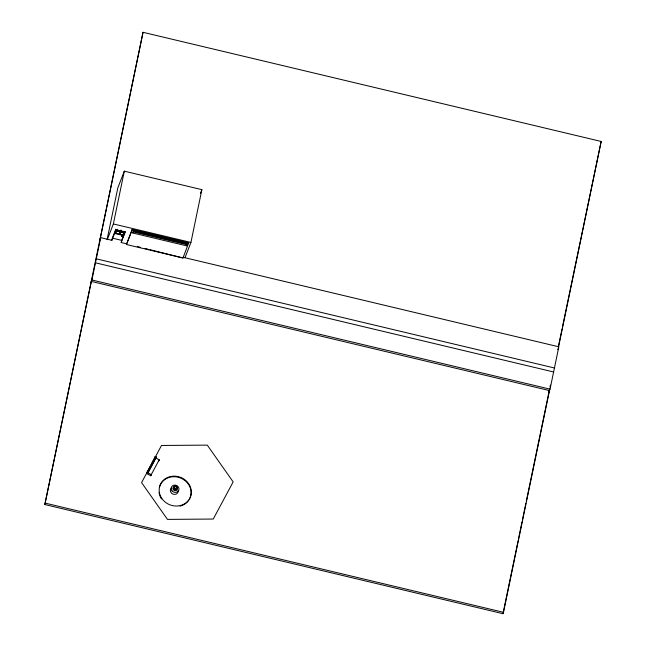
<?xml version="1.0" encoding="UTF-8"?>
<svg xmlns="http://www.w3.org/2000/svg" width="646" height="646" viewBox="0 0 646 646"><rect width="100%" height="100%" fill="white"/><g stroke="black" fill="none" stroke-linecap="round" stroke-linejoin="round"><path stroke-width="0.97" d="M183.06 257.439L182.971 257.98L126.454 244.511L132.18 229.443L188.697 242.904L188.551 243.599L132.034 230.129L126.454 244.511M44.832 504.542L91.361 281.43L549.496 390.588L503.5 612.319L502.968 613.7L44.832 504.542L143.032 32.3L601.168 141.458L558.483 347.257M100.146 239.085L143.032 32.3M90.82 282.811L91.91 280.001L100.695 237.655L111.863 240.312L115.989 229.677L125.34 231.906L121.214 242.541L126.6 243.825M107.075 239.706L117.814 187.905L124.307 171.166L201.875 189.641L190.933 242.42L184.99 257.738M107.422 239.254L113.365 223.944L124.307 171.166M111.863 240.312L112.315 238.132L121.666 240.36L125.106 231.494M120.221 231.47L119.122 234.506L120.269 231.389L116.579 230.509L123.895 232.617L122.821 235.386L115.424 233.626L116.522 230.59L119.292 231.252M121.319 230.267L119.72 234.651L120.802 231.397L123.992 232.156L123.822 232.81L116.425 231.05M121.214 242.541L121.666 240.36M122.821 235.386L123.943 232.237M132.034 230.129L132.18 229.443M132.818 233.012L133.391 231.268L187.025 244.043L186.904 244.616L186.452 245.795L132.818 233.012L133.391 231.268M186.452 245.795L187.025 244.043M502.968 613.7L518.092 540.775M518.504 538.804L521.976 522.049M522.38 520.078L525.86 503.323M526.264 501.353L549.568 389.013M549.98 387.043L550.392 385.073M558.564 345.683L562.036 328.943M562.44 326.973L601.168 141.458M548.955 391.969L550.045 389.158L558.83 346.813L183.117 257.294M99.605 240.457L100.695 237.655M112.662 237.244L115.755 229.273M115.424 233.626L117.12 229.265M120.204 231.736L120.818 230.146M200.438 193.364L201.875 189.641M188.697 242.904L182.971 257.98L149.929 249.679M155.864 458.062L159.223 459.766L151.253 474.616L147.902 472.912L155.864 458.062L156.3 456.94L155.29 456.423L146.456 473.518L150.817 475.739L151.132 475.157M147.902 472.912L156.3 456.94M155.29 456.423L154.418 458.668L161.492 445.465L207.285 445.118L233.158 481.908L213.245 519.045L167.459 519.392L141.579 482.602L150.203 466.533M150.817 475.739L151.471 474.285M158.827 460.566L158.488 461.438L159.223 459.766M557.74 349.615L558.281 348.242M151.14 464.781L153.95 459.54M113.365 223.944L190.933 242.42M133.27 231.841L186.904 244.616M120.842 231.502L122.393 231.866M119.841 234.078L122.942 234.813M115.521 233.166L119.219 234.046M96.302 258.828L554.438 367.986M95.479 262.817L553.614 371.975M91.91 280.001L550.045 389.158M45.365 503.161L503.5 612.319M137.291 246.506L140.206 247.24M145.067 248.46L147.982 249.195M175.922 486.357L176.253 485.744L175.922 486.357A2.067 1.873 21.2 0 1 176.818 489.458A2.067 1.873 21.2 0 1 173.427 488.683A2.067 1.873 21.2 0 1 175.413 486.196M147.32 471.273L148.338 471.79M188.834 500.133A16.263 14.729 21.2 0 1 179.984 506.141M161.54 498.922A16.263 14.729 21.2 0 1 159.74 495.296M159.449 494.343A16.263 14.729 21.2 0 1 159.069 492.397M159.312 487.568A16.263 14.729 21.2 0 1 180.404 477.943A16.263 14.729 21.2 0 1 189.343 499.318M178.175 490.314A4.005 3.626 21.2 0 1 172.966 494.109A4.005 3.626 21.2 0 1 171.723 487.787M176.568 487.56A2.067 1.873 21.2 0 1 176.56 490.12A2.067 1.873 21.2 0 1 173.814 490.169A2.067 1.873 21.2 0 1 173.338 487.617M173.685 487.262A2.067 1.873 21.2 0 1 174.121 487.003M176.649 487.609A1.421 1.284 21.2 0 1 175.639 489.305A1.421 1.284 21.2 0 1 173.944 487.972A1.421 1.284 21.2 0 1 175.542 486.737M121.747 236.517L122.748 236.751L121.747 236.517M121.884 235.83L122.885 236.065L121.924 235.782M175.534 486.422L176.285 486.6L175.534 486.422M161.758 498.357A16.263 14.729 21.2 0 0 189.561 498.76A16.263 14.729 21.2 0 0 174.42 476.15A16.263 14.729 21.2 0 0 161.758 498.357M172.054 490.936A4.005 3.626 21.2 0 0 178.789 490.201A4.005 3.626 21.2 0 0 174.339 485.098A4.005 3.626 21.2 0 0 172.054 490.936M174.541 487.908A1.421 1.284 21.2 0 0 176.956 487.787A1.421 1.284 21.2 0 0 175.494 485.897A1.421 1.284 21.2 0 0 174.541 487.908"/></g></svg>
